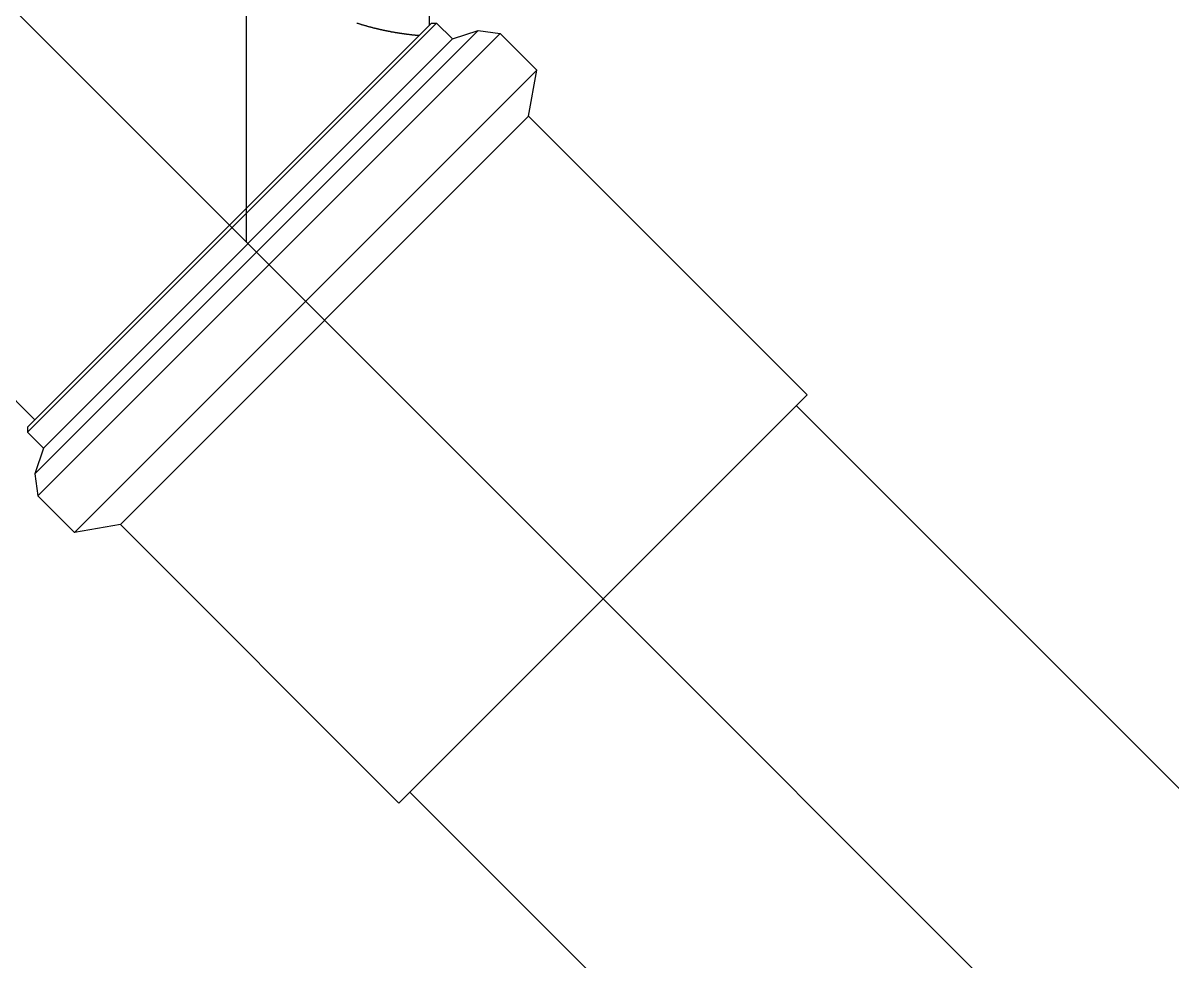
# Model space of a CAD drawing. Header units: millimetres. Extents: x -1292 to 2253, y 326 to 453.
# Drawn here: x 2092.8615 to 2093.0192, y 361.3428 to 361.4715 of the extents above; entities that cross this region are included whole.
import ezdxf

# ---------------------------------------------------------------- set-up
doc = ezdxf.new("R2010")
doc.units = ezdxf.units.MM
doc.header["$LTSCALE"] = 0.5
doc.linetypes.add('HIDDENX2', pattern=[0.75, 0.5, -0.25])
doc.layers.add('Eixo', color=4, linetype='HIDDENX2')
doc.layers.add('Esgoto', color=5, linetype='ByLayer')

msp = doc.modelspace()

# ---------------------------------------------------------------- linework, layer by layer
at = {"layer": 'Eixo'}
for p, q in [((2092.89216, 361.57579), (2092.89216, 361.44147)), ((2092.80447, 361.52916), (2092.89216, 361.44147)), ((2092.92096, 361.41267), (2092.89216, 361.44147)), ((2092.94112, 361.39252), (2092.91548, 361.41815)), ((2092.92096, 361.41267), (2092.91548, 361.41815)), ((2092.94112, 361.39252), (2093.48861, 360.84503))]:
    msp.add_line(p, q, dxfattribs=at)
at = {"layer": 'Esgoto', "color": 2}
for p, q in [((2092.91732, 361.47125), (2092.91751, 361.52003)), ((2092.91757, 361.4715), (2092.86213, 361.41606)), ((2092.91828, 361.4715), (2092.86213, 361.41536)), ((2092.90735, 361.4715), (2092.90741, 361.47148)), ((2092.90741, 361.47148), (2092.90748, 361.47146)), ((2092.90748, 361.47146), (2092.90755, 361.47144)), ((2092.90755, 361.47144), (2092.90762, 361.47142)), ((2092.90762, 361.47142), (2092.90769, 361.4714)), ((2092.90769, 361.4714), (2092.90775, 361.47137)), ((2092.90775, 361.47137), (2092.90782, 361.47135)), ((2092.90782, 361.47135), (2092.90789, 361.47133)), ((2092.90789, 361.47133), (2092.90795, 361.47131)), ((2092.90795, 361.47131), (2092.90802, 361.47129)), ((2092.90802, 361.47129), (2092.90809, 361.47127)), ((2092.90809, 361.47127), (2092.90815, 361.47125)), ((2092.90815, 361.47125), (2092.90822, 361.47123)), ((2092.90822, 361.47123), (2092.90829, 361.47121)), ((2092.90829, 361.47121), (2092.90835, 361.47119)), ((2092.90835, 361.47119), (2092.90842, 361.47117)), ((2092.90842, 361.47117), (2092.90848, 361.47115)), ((2092.90848, 361.47115), (2092.90855, 361.47114)), ((2092.90855, 361.47114), (2092.90861, 361.47112)), ((2092.90861, 361.47112), (2092.90868, 361.4711)), ((2092.90868, 361.4711), (2092.90874, 361.47108)), ((2092.90874, 361.47108), (2092.90881, 361.47106)), ((2092.90881, 361.47106), (2092.90887, 361.47104)), ((2092.91757, 361.4715), (2092.91828, 361.4715)), ((2092.91828, 361.4715), (2092.92046, 361.46931)), ((2092.92396, 361.47048), (2092.86315, 361.40967)), ((2092.92698, 361.47008), (2092.86355, 361.40665)), ((2092.90887, 361.47104), (2092.90894, 361.47103)), ((2092.90894, 361.47103), (2092.909, 361.47101)), ((2092.909, 361.47101), (2092.90906, 361.47099)), ((2092.90906, 361.47099), (2092.90913, 361.47098)), ((2092.90913, 361.47098), (2092.90919, 361.47096)), ((2092.90919, 361.47096), (2092.90925, 361.47094)), ((2092.90925, 361.47094), (2092.90932, 361.47092)), ((2092.90932, 361.47092), (2092.90938, 361.47091)), ((2092.90938, 361.47091), (2092.90944, 361.47089)), ((2092.90944, 361.47089), (2092.9095, 361.47088)), ((2092.9095, 361.47088), (2092.90956, 361.47086)), ((2092.90956, 361.47086), (2092.90963, 361.47084)), ((2092.90963, 361.47084), (2092.90969, 361.47083)), ((2092.90969, 361.47083), (2092.90975, 361.47081)), ((2092.90975, 361.47081), (2092.90981, 361.4708)), ((2092.90981, 361.4708), (2092.90987, 361.47078)), ((2092.90987, 361.47078), (2092.90993, 361.47077)), ((2092.90993, 361.47077), (2092.90999, 361.47075)), ((2092.90999, 361.47075), (2092.91005, 361.47074)), ((2092.91005, 361.47074), (2092.91011, 361.47073)), ((2092.91011, 361.47073), (2092.91017, 361.47071)), ((2092.91017, 361.47071), (2092.91023, 361.4707)), ((2092.91023, 361.4707), (2092.91029, 361.47068)), ((2092.91029, 361.47068), (2092.91035, 361.47067)), ((2092.91035, 361.47067), (2092.91041, 361.47066)), ((2092.91041, 361.47066), (2092.91047, 361.47064)), ((2092.91047, 361.47064), (2092.91053, 361.47063)), ((2092.91053, 361.47063), (2092.91059, 361.47062)), ((2092.91059, 361.47062), (2092.91065, 361.4706)), ((2092.91065, 361.4706), (2092.91071, 361.47059)), ((2092.91071, 361.47059), (2092.91076, 361.47058)), ((2092.91076, 361.47058), (2092.91082, 361.47056)), ((2092.91082, 361.47056), (2092.91088, 361.47055)), ((2092.91088, 361.47055), (2092.91094, 361.47054)), ((2092.91094, 361.47054), (2092.911, 361.47053)), ((2092.911, 361.47053), (2092.91105, 361.47051)), ((2092.91105, 361.47051), (2092.91111, 361.4705)), ((2092.91111, 361.4705), (2092.91117, 361.47049)), ((2092.91117, 361.47049), (2092.91123, 361.47048)), ((2092.91123, 361.47048), (2092.91128, 361.47047)), ((2092.91128, 361.47047), (2092.91134, 361.47045)), ((2092.91134, 361.47045), (2092.9114, 361.47044)), ((2092.9114, 361.47044), (2092.91145, 361.47043)), ((2092.91145, 361.47043), (2092.91151, 361.47042)), ((2092.91151, 361.47042), (2092.91157, 361.47041)), ((2092.91157, 361.47041), (2092.91162, 361.4704)), ((2092.91162, 361.4704), (2092.91168, 361.47039)), ((2092.91168, 361.47039), (2092.91173, 361.47038)), ((2092.91173, 361.47038), (2092.91179, 361.47037)), ((2092.91179, 361.47037), (2092.91185, 361.47036)), ((2092.91185, 361.47036), (2092.9119, 361.47035)), ((2092.9119, 361.47035), (2092.91196, 361.47033)), ((2092.91196, 361.47033), (2092.91201, 361.47032)), ((2092.91201, 361.47032), (2092.91206, 361.47031)), ((2092.91206, 361.47031), (2092.91212, 361.4703)), ((2092.91212, 361.4703), (2092.91217, 361.4703)), ((2092.91217, 361.4703), (2092.91223, 361.47029)), ((2092.91223, 361.47029), (2092.91228, 361.47028)), ((2092.91228, 361.47028), (2092.91233, 361.47027)), ((2092.91233, 361.47027), (2092.91239, 361.47026)), ((2092.91239, 361.47026), (2092.91244, 361.47025)), ((2092.91244, 361.47025), (2092.91249, 361.47024)), ((2092.91249, 361.47024), (2092.91255, 361.47023)), ((2092.91255, 361.47023), (2092.9126, 361.47022)), ((2092.9126, 361.47022), (2092.91265, 361.47021)), ((2092.91265, 361.47021), (2092.9127, 361.4702)), ((2092.9127, 361.4702), (2092.91275, 361.4702)), ((2092.91275, 361.4702), (2092.91281, 361.47019)), ((2092.91281, 361.47019), (2092.91286, 361.47018)), ((2092.91286, 361.47018), (2092.91291, 361.47017)), ((2092.91291, 361.47017), (2092.91296, 361.47016)), ((2092.91296, 361.47016), (2092.91301, 361.47015)), ((2092.91301, 361.47015), (2092.91306, 361.47015)), ((2092.91306, 361.47015), (2092.91311, 361.47014)), ((2092.91311, 361.47014), (2092.91316, 361.47013)), ((2092.91316, 361.47013), (2092.91321, 361.47012)), ((2092.91321, 361.47012), (2092.91326, 361.47012)), ((2092.91326, 361.47012), (2092.91331, 361.47011)), ((2092.91331, 361.47011), (2092.91336, 361.4701)), ((2092.91336, 361.4701), (2092.91341, 361.47009)), ((2092.91341, 361.47009), (2092.91345, 361.47009)), ((2092.91345, 361.47009), (2092.9135, 361.47008)), ((2092.9135, 361.47008), (2092.91355, 361.47007)), ((2092.91355, 361.47007), (2092.9136, 361.47007)), ((2092.9136, 361.47007), (2092.91364, 361.47006)), ((2092.91364, 361.47006), (2092.91369, 361.47005)), ((2092.91369, 361.47005), (2092.91374, 361.47005)), ((2092.91374, 361.47005), (2092.91379, 361.47004)), ((2092.91379, 361.47004), (2092.91383, 361.47003)), ((2092.91383, 361.47003), (2092.91388, 361.47003)), ((2092.91388, 361.47003), (2092.91392, 361.47002)), ((2092.91392, 361.47002), (2092.91397, 361.47001)), ((2092.91397, 361.47001), (2092.91401, 361.47001)), ((2092.91401, 361.47001), (2092.91406, 361.47)), ((2092.91406, 361.47), (2092.9141, 361.47)), ((2092.9141, 361.47), (2092.91415, 361.46999)), ((2092.91415, 361.46999), (2092.91419, 361.46999)), ((2092.91419, 361.46999), (2092.91424, 361.46998)), ((2092.91424, 361.46998), (2092.91428, 361.46997)), ((2092.91428, 361.46997), (2092.91432, 361.46997)), ((2092.91432, 361.46997), (2092.91437, 361.46996)), ((2092.91437, 361.46996), (2092.91441, 361.46996)), ((2092.91441, 361.46996), (2092.91445, 361.46995)), ((2092.91445, 361.46995), (2092.91449, 361.46995)), ((2092.91449, 361.46995), (2092.91454, 361.46994)), ((2092.91454, 361.46994), (2092.91458, 361.46994)), ((2092.91458, 361.46994), (2092.91462, 361.46993)), ((2092.91462, 361.46993), (2092.91466, 361.46993)), ((2092.91466, 361.46993), (2092.9147, 361.46992)), ((2092.9147, 361.46992), (2092.91474, 361.46992)), ((2092.91474, 361.46992), (2092.91478, 361.46991)), ((2092.91478, 361.46991), (2092.91482, 361.46991)), ((2092.91482, 361.46991), (2092.91486, 361.46991)), ((2092.91486, 361.46991), (2092.9149, 361.4699)), ((2092.9149, 361.4699), (2092.91494, 361.4699)), ((2092.91494, 361.4699), (2092.91498, 361.46989)), ((2092.91498, 361.46989), (2092.91502, 361.46989)), ((2092.91502, 361.46989), (2092.91505, 361.46988)), ((2092.91505, 361.46988), (2092.91509, 361.46988)), ((2092.91509, 361.46988), (2092.91513, 361.46988)), ((2092.91513, 361.46988), (2092.91517, 361.46987)), ((2092.91517, 361.46987), (2092.9152, 361.46987)), ((2092.9152, 361.46987), (2092.91524, 361.46986)), ((2092.91524, 361.46986), (2092.91528, 361.46986)), ((2092.91528, 361.46986), (2092.91531, 361.46986)), ((2092.91531, 361.46986), (2092.91535, 361.46985)), ((2092.91535, 361.46985), (2092.91538, 361.46985)), ((2092.91538, 361.46985), (2092.91542, 361.46985)), ((2092.91542, 361.46985), (2092.91545, 361.46984)), ((2092.91545, 361.46984), (2092.91549, 361.46984)), ((2092.91549, 361.46984), (2092.91552, 361.46984)), ((2092.91552, 361.46984), (2092.91556, 361.46983)), ((2092.91556, 361.46983), (2092.91559, 361.46983)), ((2092.91559, 361.46983), (2092.91562, 361.46983)), ((2092.91562, 361.46983), (2092.91566, 361.46982)), ((2092.91566, 361.46982), (2092.91569, 361.46982)), ((2092.91569, 361.46982), (2092.91572, 361.46982)), ((2092.91572, 361.46982), (2092.91575, 361.46981)), ((2092.91575, 361.46981), (2092.91579, 361.46981)), ((2092.91579, 361.46981), (2092.91582, 361.46981)), ((2092.91582, 361.46981), (2092.91585, 361.46981)), ((2092.92046, 361.46931), (2092.92396, 361.47048)), ((2092.92396, 361.47048), (2092.92698, 361.47008)), ((2092.92698, 361.47008), (2092.93203, 361.46503)), ((2092.92046, 361.46931), (2092.86432, 361.41317)), ((2092.93203, 361.46503), (2092.86861, 361.4016)), ((2092.93091, 361.45872), (2092.93203, 361.46503)), ((2092.86316, 361.41709), (2092.82043, 361.45982)), ((2092.93091, 361.45872), (2092.87491, 361.40272)), ((2092.96912, 361.42052), (2092.93091, 361.45872)), ((2092.96912, 361.42052), (2092.91311, 361.36451)), ((2092.86213, 361.41606), (2092.86213, 361.41536)), ((2092.86213, 361.41536), (2092.86432, 361.41317)), ((2092.86432, 361.41317), (2092.86315, 361.40967)), ((2092.86315, 361.40967), (2092.86355, 361.40665)), ((2092.86355, 361.40665), (2092.86861, 361.4016)), ((2092.87491, 361.40272), (2092.86861, 361.4016)), ((2092.91311, 361.36451), (2092.87491, 361.40272))]:
    msp.add_line(p, q, dxfattribs=at)
at = {"layer": 'Esgoto', "color": 3}
for points in [[(2092.96763, 361.41903, 0), (2093.51512, 360.87154, 0)], [(2092.9146, 361.366, 0), (2093.46209, 360.81851, 0)]]:
    msp.add_polyline3d(points, dxfattribs=at)

doc.saveas('drawing.dxf')
